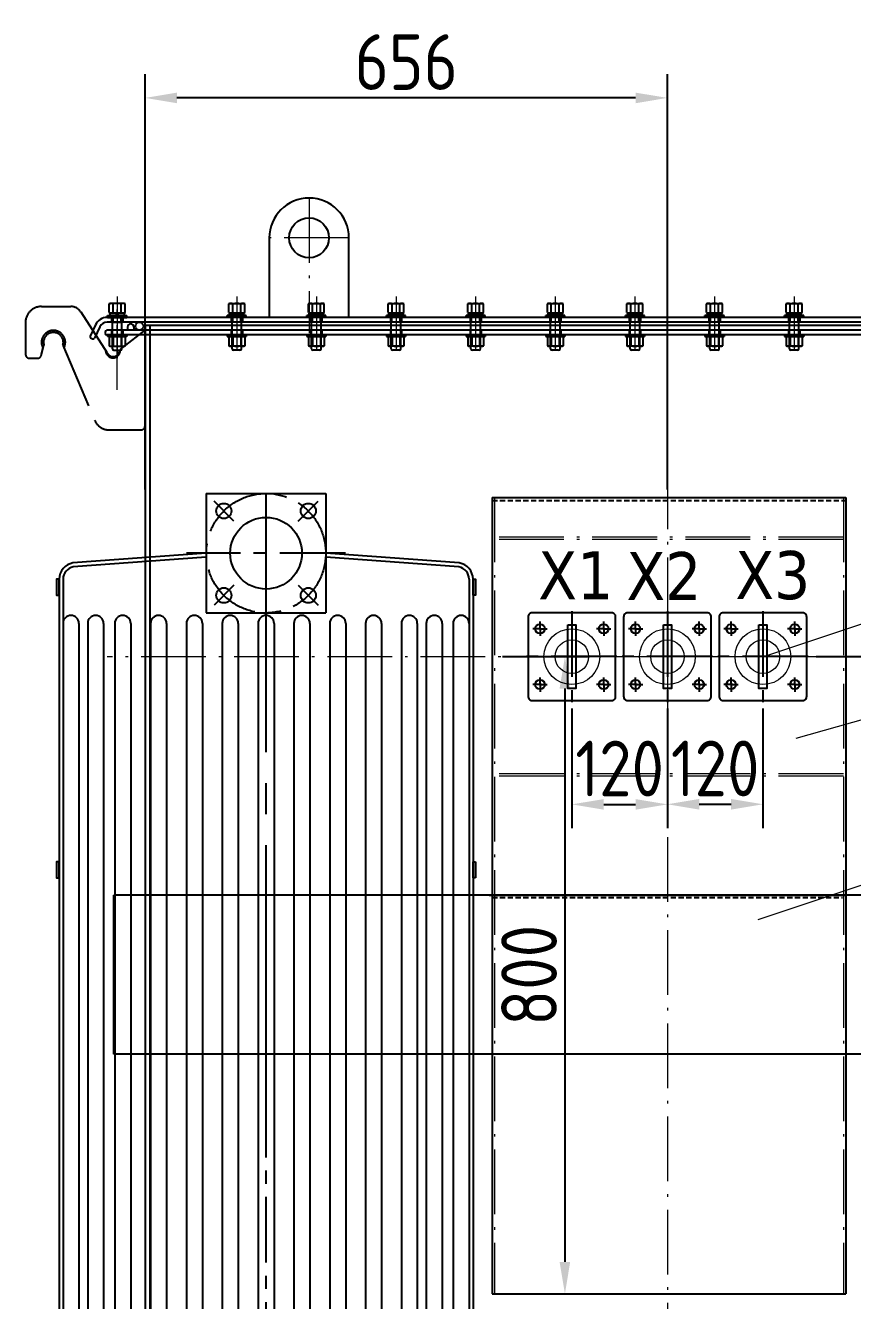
# Model space of a CAD drawing. Header units: millimetres. Extents: x 58520 to 122350, y -311274 to -166540.
# Drawn here: x 63414 to 64453, y -171410 to -169809 of the extents above; entities that cross this region are included whole.
import ezdxf

# ---------------------------------------------------------------- set-up
doc = ezdxf.new("R2010")
doc.units = ezdxf.units.MM
doc.header["$LTSCALE"] = 13
for name, pattern in [('4 点画线', [9, 6.25, -1.25, 0.25, -1.25]), ('ACAD_ISO03W100', [1.18, 0.47, -0.71]), ('AM_ISO08W050x2', [9, 6, -0.75, 1.5, -0.75]), ('CENTER', [50.8, 31.75, -6.35, 6.35, -6.35]), ('CENTERX2', [101.6, 63.5, -12.7, 12.7, -12.7]), ('DASHED', [0.75, 0.5, -0.25]), ('EB_DASHDOT', [39, 30, -3, 3, -3]), ('HIDDEN', [9.525, 6.35, -3.175])]:
    doc.linetypes.add(name, pattern=pattern)
doc.layers.get('0').update_dxf_attribs({"color": 1, "linetype": 'CENTER'})
for name, color, linetype in [('1', 4, 'Continuous'), ('2', 3, 'Continuous'), ('4虚线层', 6, 'DASHED'), ('粗实线', 4, 'Continuous'), ('虚线', 6, 'HIDDEN')]:
    doc.layers.add(name, color=color, linetype=linetype)
for name, color, linetype, lineweight in [('2细实线', 3, 'Continuous', 20), ('AM_7', 1, 'CENTERX2', 25), ('CAXA1', 1, 'EB_DASHDOT', 25), ('标注、文本', 3, 'Continuous', 25), ('铁心', 3, 'Continuous', 0)]:
    doc.layers.add(name, color=color, linetype=linetype, lineweight=lineweight)
doc.styles.get("Standard").update_dxf_attribs({"font": 'gbenor.shx', "bigfont": 'gbcbig.shx'})
doc.styles.add('Tahoma_txtstyle_30.40_0_0', font='tahoma.ttf')
doc.dimstyles.new('1-15', dxfattribs={"dimscale": 20, "dimtxt": 3.5, "dimasz": 2, "dimexe": 1.5, "dimexo": 0.5, "dimgap": 0.5, "dimtad": 1, "dimtoh": 1, "dimdec": 1, "dimdsep": 46, "dimtxsty": 'Standard', "dimcen": 2.5, "dimclrd": 3, "dimclre": 3, "dimclrt": 3, "dimadec": 0, "dimazin": 2, "dimtfac": 1, "dimtdec": 1, "dimtmove": 0, "dimatfit": 2, "dimfxl": 1, "dimarcsym": 0})

# ---------------------------------------------------------------- blocks, each defined once
blk = doc.blocks.new('1.03')
at = {"layer": '虚线'}
for p, q in [((3421.9, 19104.7), (3458.8, 19104.7)), ((3471.4, 19097.9), (3504.7, 19046.4)), ((3401.9, 19084.7), (3402, 19044.7)), ((3524, 19053.4), (3552.1, 19075)), ((3422, 19044.7), (3425, 19056.2)), ((3449, 19056.2), (3488.7, 18962)), ((3407, 19039.7), (3417, 19039.7)), ((3507.1, 18949.8), (3547.1, 18949.8))]:
    blk.add_line(p, q, dxfattribs=at)
for centre, radius, start, end in [((3421.9, 19084.7), 20, 90.054, 180.054), ((3458.8, 19089.7), 15, 32.9123, 90.054), ((3437, 19059.7), 15, 333.1721, 209.7607), ((3437, 19059.7), 12.5, 343.7938, 196.2874), ((3407, 19044.7), 5, 180.054, 270.054), ((3417, 19044.7), 5, 270.054, 0.054), ((3511.8, 19049.5), 9.24, 178.4593, 1.6487), ((3512, 19049.8), 8, 206.5132, 332.3392), ((3529, 19044.8), 10, 120.0506, 172.7033), ((3507.1, 18969.8), 20, 202.8444, 270.054), ((3547.1, 18954.8), 5, 270.054, 0.054)]:
    blk.add_arc(centre, radius, start, end, dxfattribs=at)
blk = doc.blocks.new('A$C4C322069')
at = {"layer": '1', "color": 1, "linetype": 'CENTERX2', "lineweight": -3, "ltscale": 0.1}
for p, q in [((56.8, 114.3), (56.8, 0)), ((113.5, 57.2), (0, 57.2))]:
    blk.add_line(p, q, dxfattribs=at)
at = {"layer": '2细实线', "ltscale": 2}
for radius in [35, 21]:
    blk.add_circle((56.8, 57.2), radius, dxfattribs=at)
at = {"layer": 'AM_7', "linetype": 'AM_ISO08W050x2', "ltscale": 5}
for p, q in [((16.8, 92.2), (16.8, 101.2)), ((96.8, 92.2), (96.8, 101.2)), ((16.8, 92.2), (7.8, 92.2)), ((16.8, 92.2), (25.8, 92.2)), ((16.8, 92.2), (16.8, 83.2)), ((96.8, 92.2), (87.8, 92.2)), ((96.8, 92.2), (96.8, 83.2)), ((96.8, 92.2), (105.8, 92.2)), ((16.8, 22.2), (7.8, 22.2)), ((18.8, 22.2), (9.8, 22.2)), ((16.8, 22.2), (16.8, 31.2)), ((16.8, 22.2), (25.8, 22.2)), ((16.8, 22.2), (16.8, 13.2)), ((96.8, 22.2), (87.8, 22.2)), ((96.8, 22.2), (96.8, 31.2)), ((96.8, 22.2), (105.8, 22.2)), ((96.8, 22.2), (96.8, 13.2))]:
    blk.add_line(p, q, dxfattribs=at)
at = {"layer": '标注、文本'}
blk.add_lwpolyline([(51.8, 97.2), (61.8, 97.2), (61.8, 17.2), (51.8, 17.2)], close=True, dxfattribs=at)
at = {"layer": '粗实线', "ltscale": 5}
blk.add_lwpolyline([(6.8, 2.2), (106.8, 2.2, 0.414214), (111.8, 7.2), (111.8, 107.2, 0.414214), (106.8, 112.2), (6.8, 112.2, 0.414214), (1.8, 107.2), (1.8, 7.2, 0.414214)], format="xyb", close=True, dxfattribs=at)
for centre in [(16.8, 92.2), (96.8, 92.2), (16.8, 22.2), (96.8, 22.2)]:
    blk.add_circle(centre, 6, dxfattribs=at)
blk = doc.blocks.new('1255215')
for p, q in [((88461.6, -164098.2), (88436.6, -164073.2)), ((88542.3, -164098.2), (88567.3, -164073.2)), ((88461.6, -164178.9), (88436.6, -164203.9)), ((88542.3, -164178.9), (88567.3, -164203.9)), ((88461.6, -165298.2), (88436.6, -165273.2)), ((88542.3, -165298.2), (88567.3, -165273.2)), ((88461.6, -165378.9), (88436.6, -165403.9)), ((88542.3, -165378.9), (88567.3, -165403.9))]:
    blk.add_line(p, q)
at = {"layer": '1'}
for p, q in [((88426.9, -164063.6), (88576.9, -164063.6)), ((88426.9, -164063.6), (88426.9, -164213.6)), ((88576.9, -164063.6), (88576.9, -164213.6)), ((88426.9, -164138.6), (88259.3, -164150.7)), ((88426.9, -164143.6), (88259.8, -164155.7)), ((88744.6, -164150.7), (88576.9, -164138.6)), ((88744.1, -164155.7), (88576.9, -164143.6)), ((88241.9, -164171.1), (88241.9, -164895.4)), ((88246.9, -164171.1), (88246.9, -164895.4)), ((88756.9, -164171.1), (88756.9, -164895.4)), ((88756.9, -164171.1), (88756.9, -164895.4)), ((88761.9, -164171.1), (88761.9, -164895.4)), ((88426.9, -164213.6), (88576.9, -164213.6)), ((88266.9, -164226.7), (88266.9, -164895.4)), ((88277.9, -164226.7), (88277.9, -164895.4)), ((88297.9, -164226.7), (88297.9, -164895.4)), ((88311.9, -164226.7), (88311.9, -164895.4)), ((88331.9, -164226.7), (88331.9, -164895.4)), ((88356.9, -164226.7), (88356.9, -164895.4)), ((88376.9, -164226.7), (88376.9, -164895.4)), ((88401.9, -164226.7), (88401.9, -164895.4)), ((88421.9, -164226.7), (88421.9, -164895.4)), ((88446.9, -164226.7), (88446.9, -164895.4)), ((88466.9, -164226.7), (88466.9, -164895.4)), ((88491.9, -164226.7), (88491.9, -164895.4)), ((88511.9, -164226.7), (88511.9, -164895.4)), ((88536.9, -164226.7), (88536.9, -164895.4)), ((88556.9, -164226.7), (88556.9, -164895.4)), ((88581.9, -164226.7), (88581.9, -164895.4)), ((88601.9, -164226.7), (88601.9, -164895.4)), ((88626.9, -164226.7), (88626.9, -164895.4)), ((88646.9, -164226.7), (88646.9, -164895.4)), ((88671.9, -164226.7), (88671.9, -164895.4)), ((88691.9, -164226.7), (88691.9, -164895.4)), ((88703.2, -164226.7), (88703.2, -164895.4)), ((88723.2, -164226.7), (88723.2, -164895.4)), ((88736.9, -164226.7), (88736.9, -164895.4)), ((88736.9, -164226.7), (88736.9, -164895.4)), ((88761.9, -164526.2), (88764.9, -164526.2)), ((88761.9, -164546.2), (88761.9, -164526.2)), ((88764.9, -164526.2), (88764.9, -164546.2)), ((88764.9, -164546.2), (88761.9, -164546.2)), ((88241.9, -164895.4), (88241.9, -165306)), ((88246.9, -164895.4), (88246.9, -165306)), ((88266.9, -164895.4), (88266.9, -165250.5)), ((88277.9, -164895.4), (88277.9, -165250.5)), ((88297.9, -164895.4), (88297.9, -165250.5)), ((88311.9, -164895.4), (88311.9, -165250.5)), ((88331.9, -164895.4), (88331.9, -165250.5)), ((88356.9, -164895.4), (88356.9, -165250.5)), ((88376.9, -164895.4), (88376.9, -165250.5)), ((88401.9, -164895.4), (88401.9, -165250.5)), ((88421.9, -164895.4), (88421.9, -165250.5)), ((88446.9, -164895.4), (88446.9, -165250.5)), ((88466.9, -164895.4), (88466.9, -165250.5)), ((88491.9, -164895.4), (88491.9, -165250.5)), ((88511.9, -164895.4), (88511.9, -165250.5)), ((88536.9, -164895.4), (88536.9, -165250.5)), ((88556.9, -164895.4), (88556.9, -165250.5)), ((88581.9, -164895.4), (88581.9, -165250.5)), ((88601.9, -164895.4), (88601.9, -165250.5)), ((88626.9, -164895.4), (88626.9, -165250.5)), ((88646.9, -164895.4), (88646.9, -165250.5)), ((88671.9, -164895.4), (88671.9, -165250.5)), ((88691.9, -164895.4), (88691.9, -165250.5)), ((88703.2, -164895.4), (88703.2, -165250.5)), ((88723.2, -164895.4), (88723.2, -165250.5)), ((88736.9, -164895.4), (88736.9, -165250.5)), ((88736.9, -164895.4), (88736.9, -165250.5)), ((88756.9, -164895.4), (88756.9, -165306)), ((88756.9, -164895.4), (88756.9, -165306)), ((88761.9, -164895.4), (88761.9, -165306)), ((88426.9, -165263.6), (88576.9, -165263.6)), ((88426.9, -165263.6), (88426.9, -165413.6)), ((88576.9, -165263.6), (88576.9, -165413.6)), ((88258.2, -165326.3), (88426.9, -165338.6)), ((88259, -165321.3), (88426.9, -165333.5)), ((88744.9, -165321.3), (88576.9, -165333.5)), ((88745.7, -165326.3), (88576.9, -165338.6)), ((88426.9, -165413.6), (88576.9, -165413.6)), ((88491.9, -165413.6), (88491.9, -165437.6)), ((88511.9, -165413.6), (88511.9, -165437.6))]:
    blk.add_line(p, q, dxfattribs=at)
at = {"layer": '1', "color": 1, "linetype": 'CENTERX2', "lineweight": -3, "ltscale": 0.1}
for p, q in [((88601.8, -164138.6), (88402.1, -164138.6)), ((88501.9, -165293.6), (88501.9, -164895.4)), ((88501.9, -165453.9), (88501.9, -165247.1)), ((88406.9, -165338.6), (88597, -165338.6))]:
    blk.add_line(p, q, dxfattribs=at)
at = {"layer": '1'}
for points in [[(88241.9, -164171.1), (88238.9, -164171.1), (88238.9, -164191.1), (88241.9, -164191.1)], [(88761.9, -164171.1), (88764.9, -164171.1), (88764.9, -164191.1), (88761.9, -164191.1)], [(88241.9, -164526.2), (88238.9, -164526.2), (88238.9, -164546.2), (88241.9, -164546.2)], [(88241.9, -165306), (88238.9, -165306), (88238.9, -165286), (88241.9, -165286)], [(88761.9, -165306), (88764.9, -165306), (88764.9, -165286), (88761.9, -165286)]]:
    blk.add_lwpolyline(points, close=True, dxfattribs=at)
at = {"layer": '1', "color": 1, "linetype": 'CENTERX2', "lineweight": -3, "ltscale": 0.1}
for centre in [(88501.9, -164138.6), (88501.9, -165338.6)]:
    blk.add_circle(centre, 75, dxfattribs=at)
at = {"layer": '1'}
for centre, radius in [((88448.9, -164085.5), 9.5), ((88555, -164085.5), 9.5), ((88501.9, -164138.6), 45), ((88448.9, -164191.6), 9.5), ((88555, -164191.6), 9.5), ((88448.9, -165285.5), 9.5), ((88555, -165285.5), 9.5), ((88501.9, -165338.6), 45), ((88448.9, -165391.6), 9.5), ((88555, -165391.6), 9.5)]:
    blk.add_circle(centre, radius, dxfattribs=at)
for centre, radius, start, end in [((88263.1, -164171.6), 21.1, 100.2226, 178.8366), ((88740.8, -164171.6), 21.1, 1.1634, 79.7774), ((88263.1, -164171.6), 16.2, 101.8342, 178.417), ((88740.8, -164171.6), 16.2, 1.583, 78.1658), ((88256.9, -164226.7), 10, 0, 180), ((88287.9, -164226.7), 10, 0, 180), ((88321.9, -164226.7), 10, 0, 180), ((88366.9, -164226.7), 10, 0, 180), ((88411.9, -164226.7), 10, 0, 180), ((88456.9, -164226.7), 10, 0, 180), ((88501.9, -164226.7), 10, 0, 180), ((88546.9, -164226.7), 10, 0, 180), ((88591.9, -164226.7), 10, 0, 180), ((88636.9, -164226.7), 10, 0, 180), ((88681.9, -164226.7), 10, 0, 180), ((88713.2, -164226.7), 10, 0, 180), ((88746.9, -164226.7), 10, 0, 180), ((88746.9, -164226.7), 10, 0, 180), ((88256.9, -165250.5), 10, 180, 0), ((88287.9, -165250.5), 10, 180, 0), ((88321.9, -165250.5), 10, 180, 0), ((88366.9, -165250.5), 10, 180, 0), ((88411.9, -165250.5), 10, 180, 0), ((88456.9, -165250.5), 10, 180, 0), ((88501.9, -165250.5), 10, 180, 0), ((88546.9, -165250.5), 10, 180, 0), ((88591.9, -165250.5), 10, 180, 0), ((88636.9, -165250.5), 10, 180, 0), ((88681.9, -165250.5), 10, 180, 0), ((88713.2, -165250.5), 10, 180, 0), ((88746.9, -165250.5), 10, 180, 0), ((88746.9, -165250.5), 10, 180, 0), ((88263.5, -165305.4), 21.5, 181.5234, 255.7496), ((88263.5, -165305.4), 16.5, 181.9696, 254.513), ((88740.4, -165305.4), 16.5, 285.487, 358.0304), ((88740.4, -165305.4), 21.5, 284.2504, 358.4766), ((88501.9, -165437.6), 10, 180, 0)]:
    blk.add_arc(centre, radius, start, end, dxfattribs=at)
at = {"layer": 'CAXA1', "color": 1}
blk.add_line((88501.9, -164895.4), (88501.9, -164063.6), dxfattribs=at)
blk = doc.blocks.new('*D733')
at = {"layer": 'Defpoints', "color": 0, "transparency": 16777216}
for p in [(63564.6, -169899.8), (63564.6, -170401.5), (64220.6, -170401.5)]:
    blk.add_point(p, dxfattribs=at)
at = {"layer": '标注、文本', "color": 3, "lineweight": -2, "transparency": 16777216}
for p, q in [((63564.6, -170391.5), (63564.6, -169869.8)), ((64220.6, -170391.5), (64220.6, -169869.8)), ((64180.6, -169899.8), (63604.6, -169899.8))]:
    blk.add_line(p, q, dxfattribs=at)
at = {"layer": '标注、文本', "color": 3, "transparency": 16777216}
for points in [[(63604.6, -169893.2), (63604.6, -169906.5), (63564.6, -169899.8)], [(64180.6, -169893.2), (64180.6, -169906.5), (64220.6, -169899.8)]]:
    blk.add_solid(points, dxfattribs=at)
at = {"layer": '标注、文本', "color": 3, "transparency": 16777216, "insert": (63892.6, -169854.8), "char_height": 70, "attachment_point": 5}
blk.add_mtext('656', dxfattribs=at)
blk = doc.blocks.new('*D734')
at = {"layer": 'Defpoints', "color": 0, "transparency": 16777216}
for p in [(64100.6, -170656.5), (64220.6, -170656.5), (64220.6, -170787)]:
    blk.add_point(p, dxfattribs=at)
at = {"layer": '标注、文本', "color": 3, "lineweight": -2, "transparency": 16777216}
for p, q in [((64100.6, -170666.5), (64100.6, -170817)), ((64220.6, -170666.5), (64220.6, -170817)), ((64140.6, -170787), (64180.6, -170787))]:
    blk.add_line(p, q, dxfattribs=at)
at = {"layer": '标注、文本', "color": 3, "transparency": 16777216}
for points in [[(64140.6, -170780.4), (64140.6, -170793.7), (64100.6, -170787)], [(64180.6, -170780.4), (64180.6, -170793.7), (64220.6, -170787)]]:
    blk.add_solid(points, dxfattribs=at)
at = {"layer": '标注、文本', "color": 3, "transparency": 16777216, "insert": (64160.6, -170742), "char_height": 70, "attachment_point": 5}
blk.add_mtext('120', dxfattribs=at)
blk = doc.blocks.new('*D735')
at = {"layer": 'Defpoints', "color": 0, "transparency": 16777216}
for p in [(64220.6, -170658.7), (64340.6, -170656.5), (64340.6, -170786.9)]:
    blk.add_point(p, dxfattribs=at)
at = {"layer": '标注、文本', "color": 3, "lineweight": -2, "transparency": 16777216}
for p, q in [((64220.6, -170668.7), (64220.6, -170816.9)), ((64340.6, -170666.5), (64340.6, -170816.9)), ((64260.6, -170786.9), (64300.6, -170786.9))]:
    blk.add_line(p, q, dxfattribs=at)
at = {"layer": '标注、文本', "color": 3, "transparency": 16777216}
for points in [[(64260.6, -170780.2), (64260.6, -170793.6), (64220.6, -170786.9)], [(64300.6, -170780.2), (64300.6, -170793.6), (64340.6, -170786.9)]]:
    blk.add_solid(points, dxfattribs=at)
at = {"layer": '标注、文本', "color": 3, "transparency": 16777216, "insert": (64280.6, -170741.9), "char_height": 70, "attachment_point": 5}
blk.add_mtext('120', dxfattribs=at)
blk = doc.blocks.new('*D736')
at = {"layer": 'Defpoints', "color": 0, "transparency": 16777216}
for p in [(64397.3, -170601.5), (64397.3, -171933.5), (65178.5, -171933.5)]:
    blk.add_point(p, dxfattribs=at)
at = {"layer": '标注、文本', "color": 3, "lineweight": -2, "transparency": 16777216}
for p, q in [((64407.3, -170601.5), (65208.5, -170601.5)), ((65178.5, -170641.5), (65178.5, -171893.5)), ((64407.3, -171933.5), (65208.5, -171933.5))]:
    blk.add_line(p, q, dxfattribs=at)
at = {"layer": '标注、文本', "color": 3, "transparency": 16777216}
for points in [[(65171.8, -170641.5), (65185.2, -170641.5), (65178.5, -170601.5)], [(65171.8, -171893.5), (65185.2, -171893.5), (65178.5, -171933.5)]]:
    blk.add_solid(points, dxfattribs=at)
at = {"layer": '标注、文本', "color": 3, "transparency": 16777216, "insert": (65133.5, -171267.5), "char_height": 70, "attachment_point": 5, "rotation": 90}
blk.add_mtext('1332', dxfattribs=at)
blk = doc.blocks.new('*D737')
at = {"layer": 'Defpoints', "color": 0, "transparency": 16777216}
for p in [(64003.6, -170601.5), (64003.6, -171401.6), (64091.9, -171401.6)]:
    blk.add_point(p, dxfattribs=at)
at = {"layer": '标注、文本', "color": 3, "lineweight": -2, "transparency": 16777216}
for p, q in [((64013.6, -170601.5), (64121.9, -170601.5)), ((64091.9, -170641.5), (64091.9, -171361.6)), ((64013.6, -171401.6), (64121.9, -171401.6))]:
    blk.add_line(p, q, dxfattribs=at)
at = {"layer": '标注、文本', "color": 3, "transparency": 16777216}
for points in [[(64085.2, -170641.5), (64098.5, -170641.5), (64091.9, -170601.5)], [(64085.2, -171361.6), (64098.5, -171361.6), (64091.9, -171401.6)]]:
    blk.add_solid(points, dxfattribs=at)
at = {"layer": '标注、文本', "color": 3, "transparency": 16777216, "insert": (64046.9, -171001.6), "char_height": 70, "attachment_point": 5, "rotation": 90}
blk.add_mtext('800', dxfattribs=at)

msp = doc.modelspace()

# ---------------------------------------------------------------- linework, layer by layer
at = {"layer": '1'}
for p, q in [((63720.56, -170075.54), (63720.56, -170175.54)), ((63820.56, -170175.54), (63820.56, -170075.54)), ((63519.64, -170158.61), (63520.97, -170157.84)), ((63519.64, -170169.28), (63519.64, -170158.61)), ((63519.64, -170169.28), (63520.97, -170170.04)), ((63520.56, -170173.04), (63520.56, -170170.04)), ((63520.56, -170170.04), (63538.56, -170170.04)), ((63538.16, -170157.84), (63520.97, -170157.84)), ((63538.16, -170170.04), (63520.97, -170170.04)), ((63524.6, -170169.28), (63524.6, -170158.61)), ((63529.56, -170173.04), (63527.86, -170170.04)), ((63531.26, -170173.04), (63529.56, -170170.04)), ((63534.53, -170169.28), (63534.53, -170158.61)), ((63539.49, -170158.61), (63538.16, -170157.84)), ((63539.49, -170169.28), (63538.16, -170170.04)), ((63538.56, -170173.04), (63538.56, -170170.04)), ((63539.49, -170169.28), (63539.49, -170158.61)), ((63669.84, -170158.61), (63671.17, -170157.84)), ((63669.84, -170169.28), (63669.84, -170158.61)), ((63669.84, -170169.28), (63671.17, -170170.04)), ((63670.76, -170173.04), (63670.76, -170170.04)), ((63688.76, -170170.04), (63670.76, -170170.04)), ((63671.17, -170157.84), (63688.36, -170157.84)), ((63671.17, -170170.04), (63688.36, -170170.04)), ((63674.8, -170169.28), (63674.8, -170158.61)), ((63678.06, -170173.04), (63679.76, -170170.04)), ((63679.76, -170173.04), (63681.46, -170170.04)), ((63684.73, -170169.28), (63684.73, -170158.61)), ((63689.69, -170158.61), (63688.36, -170157.84)), ((63689.69, -170169.28), (63688.36, -170170.04)), ((63688.76, -170173.04), (63688.76, -170170.04)), ((63689.69, -170169.28), (63689.69, -170158.61)), ((63769.84, -170158.61), (63771.17, -170157.84)), ((63769.84, -170169.28), (63769.84, -170158.61)), ((63769.84, -170169.28), (63771.17, -170170.04)), ((63770.76, -170173.04), (63770.76, -170170.04)), ((63788.76, -170170.04), (63770.76, -170170.04)), ((63771.17, -170157.84), (63788.36, -170157.84)), ((63771.17, -170170.04), (63788.36, -170170.04)), ((63774.8, -170169.28), (63774.8, -170158.61)), ((63778.06, -170173.04), (63779.76, -170170.04)), ((63779.76, -170173.04), (63781.46, -170170.04)), ((63784.73, -170169.28), (63784.73, -170158.61)), ((63789.69, -170158.61), (63788.36, -170157.84)), ((63789.69, -170169.28), (63788.36, -170170.04)), ((63788.76, -170173.04), (63788.76, -170170.04)), ((63789.69, -170169.28), (63789.69, -170158.61)), ((63869.84, -170158.61), (63871.17, -170157.84)), ((63869.84, -170169.28), (63869.84, -170158.61)), ((63869.84, -170169.28), (63871.17, -170170.04)), ((63870.76, -170173.04), (63870.76, -170170.04)), ((63888.76, -170170.04), (63870.76, -170170.04)), ((63871.17, -170157.84), (63888.36, -170157.84)), ((63871.17, -170170.04), (63888.36, -170170.04)), ((63874.8, -170169.28), (63874.8, -170158.61)), ((63878.06, -170173.04), (63879.76, -170170.04)), ((63879.76, -170173.04), (63881.46, -170170.04)), ((63884.73, -170169.28), (63884.73, -170158.61)), ((63889.69, -170158.61), (63888.36, -170157.84)), ((63889.69, -170169.28), (63888.36, -170170.04)), ((63888.76, -170173.04), (63888.76, -170170.04)), ((63889.69, -170169.28), (63889.69, -170158.61)), ((63969.84, -170158.61), (63971.17, -170157.84)), ((63969.84, -170169.28), (63969.84, -170158.61)), ((63969.84, -170169.28), (63971.17, -170170.04)), ((63970.76, -170173.04), (63970.76, -170170.04)), ((63988.76, -170170.04), (63970.76, -170170.04)), ((63971.17, -170157.84), (63988.36, -170157.84)), ((63971.17, -170170.04), (63988.36, -170170.04)), ((63974.8, -170169.28), (63974.8, -170158.61)), ((63978.06, -170173.04), (63979.76, -170170.04)), ((63979.76, -170173.04), (63981.46, -170170.04)), ((63984.73, -170169.28), (63984.73, -170158.61)), ((63989.69, -170158.61), (63988.36, -170157.84)), ((63989.69, -170169.28), (63988.36, -170170.04)), ((63988.76, -170173.04), (63988.76, -170170.04)), ((63989.69, -170169.28), (63989.69, -170158.61)), ((64069.84, -170158.61), (64071.17, -170157.84)), ((64069.84, -170169.28), (64069.84, -170158.61)), ((64069.84, -170169.28), (64071.17, -170170.04)), ((64070.76, -170173.04), (64070.76, -170170.04)), ((64088.76, -170170.04), (64070.76, -170170.04)), ((64071.17, -170157.84), (64088.36, -170157.84)), ((64071.17, -170170.04), (64088.36, -170170.04)), ((64074.8, -170169.28), (64074.8, -170158.61)), ((64078.06, -170173.04), (64079.76, -170170.04)), ((64079.76, -170173.04), (64081.46, -170170.04)), ((64084.73, -170169.28), (64084.73, -170158.61)), ((64089.69, -170158.61), (64088.36, -170157.84)), ((64089.69, -170169.28), (64088.36, -170170.04)), ((64088.76, -170173.04), (64088.76, -170170.04)), ((64089.69, -170169.28), (64089.69, -170158.61)), ((64169.84, -170158.61), (64171.17, -170157.84)), ((64169.84, -170169.28), (64169.84, -170158.61)), ((64169.84, -170169.28), (64171.17, -170170.04)), ((64170.76, -170173.04), (64170.76, -170170.04)), ((64188.76, -170170.04), (64170.76, -170170.04)), ((64171.17, -170157.84), (64188.36, -170157.84)), ((64171.17, -170170.04), (64188.36, -170170.04)), ((64174.8, -170169.28), (64174.8, -170158.61)), ((64178.06, -170173.04), (64179.76, -170170.04)), ((64179.76, -170173.04), (64181.46, -170170.04)), ((64184.73, -170169.28), (64184.73, -170158.61)), ((64189.69, -170158.61), (64188.36, -170157.84)), ((64189.69, -170169.28), (64188.36, -170170.04)), ((64188.76, -170173.04), (64188.76, -170170.04)), ((64189.69, -170169.28), (64189.69, -170158.61)), ((64269.84, -170158.61), (64271.17, -170157.84)), ((64269.84, -170169.28), (64269.84, -170158.61)), ((64269.84, -170169.28), (64271.17, -170170.04)), ((64270.76, -170173.04), (64270.76, -170170.04)), ((64288.76, -170170.04), (64270.76, -170170.04)), ((64271.17, -170157.84), (64288.36, -170157.84)), ((64271.17, -170170.04), (64288.36, -170170.04)), ((64274.8, -170169.28), (64274.8, -170158.61)), ((64278.06, -170173.04), (64279.76, -170170.04)), ((64279.76, -170173.04), (64281.46, -170170.04)), ((64284.73, -170169.28), (64284.73, -170158.61)), ((64289.69, -170158.61), (64288.36, -170157.84)), ((64289.69, -170169.28), (64288.36, -170170.04)), ((64288.76, -170173.04), (64288.76, -170170.04)), ((64289.69, -170169.28), (64289.69, -170158.61)), ((64369.84, -170158.61), (64371.17, -170157.84)), ((64369.84, -170169.28), (64369.84, -170158.61)), ((64369.84, -170169.28), (64371.17, -170170.04)), ((64370.76, -170173.04), (64370.76, -170170.04)), ((64388.76, -170170.04), (64370.76, -170170.04)), ((64371.17, -170157.84), (64388.36, -170157.84)), ((64371.17, -170170.04), (64388.36, -170170.04)), ((64374.8, -170169.28), (64374.8, -170158.61)), ((64378.06, -170173.04), (64379.76, -170170.04)), ((64379.76, -170173.04), (64381.46, -170170.04)), ((64384.73, -170169.28), (64384.73, -170158.61)), ((64389.69, -170158.61), (64388.36, -170157.84)), ((64389.69, -170169.28), (64388.36, -170170.04)), ((64388.76, -170173.04), (64388.76, -170170.04)), ((64389.69, -170169.28), (64389.69, -170158.61)), ((63502.43, -170184.78), (63495.83, -170198.95)), ((63507.87, -170187.32), (63501.27, -170201.48)), ((64927.79, -170175.54), (63516.93, -170175.54)), ((64927.79, -170181.54), (63516.93, -170181.54)), ((63517.56, -170175.54), (63517.56, -170173.04)), ((63517.56, -170173.04), (63541.56, -170173.04)), ((63517.56, -170175.54), (63541.56, -170175.54)), ((63520.56, -170173.04), (63538.56, -170173.04)), ((63523.56, -170181.54), (63523.56, -170175.54)), ((63523.56, -170181.54), (63535.56, -170181.54)), ((63523.56, -170214.74), (63523.56, -170181.54)), ((63535.56, -170181.54), (63535.56, -170175.54)), ((63535.56, -170214.74), (63535.56, -170181.54)), ((63541.56, -170175.54), (63541.56, -170173.04)), ((63564.56, -170185.54), (63564.56, -171821.54)), ((64876.56, -170185.54), (63564.56, -170185.54)), ((63570.56, -170185.54), (63570.56, -171821.54)), ((63667.76, -170175.54), (63667.76, -170173.04)), ((63691.76, -170173.04), (63667.76, -170173.04)), ((63691.76, -170175.54), (63667.76, -170175.54)), ((63688.76, -170173.04), (63670.76, -170173.04)), ((63673.76, -170181.54), (63673.76, -170175.54)), ((63685.76, -170181.54), (63673.76, -170181.54)), ((63673.76, -170214.74), (63673.76, -170181.54)), ((63685.76, -170181.54), (63685.76, -170175.54)), ((63685.76, -170214.74), (63685.76, -170181.54)), ((63691.76, -170175.54), (63691.76, -170173.04)), ((63767.76, -170175.54), (63767.76, -170173.04)), ((63791.76, -170173.04), (63767.76, -170173.04)), ((63791.76, -170175.54), (63767.76, -170175.54)), ((63788.76, -170173.04), (63770.76, -170173.04)), ((63773.76, -170181.54), (63773.76, -170175.54)), ((63785.76, -170181.54), (63773.76, -170181.54)), ((63773.76, -170214.74), (63773.76, -170181.54)), ((63785.76, -170181.54), (63785.76, -170175.54)), ((63785.76, -170214.74), (63785.76, -170181.54)), ((63791.76, -170175.54), (63791.76, -170173.04)), ((63867.76, -170175.54), (63867.76, -170173.04)), ((63891.76, -170173.04), (63867.76, -170173.04)), ((63891.76, -170175.54), (63867.76, -170175.54)), ((63888.76, -170173.04), (63870.76, -170173.04)), ((63873.76, -170181.54), (63873.76, -170175.54)), ((63885.76, -170181.54), (63873.76, -170181.54)), ((63873.76, -170214.74), (63873.76, -170181.54)), ((63885.76, -170181.54), (63885.76, -170175.54)), ((63885.76, -170214.74), (63885.76, -170181.54)), ((63891.76, -170175.54), (63891.76, -170173.04)), ((63967.76, -170175.54), (63967.76, -170173.04)), ((63991.76, -170173.04), (63967.76, -170173.04)), ((63991.76, -170175.54), (63967.76, -170175.54)), ((63988.76, -170173.04), (63970.76, -170173.04)), ((63973.76, -170181.54), (63973.76, -170175.54)), ((63985.76, -170181.54), (63973.76, -170181.54)), ((63973.76, -170214.74), (63973.76, -170181.54)), ((63985.76, -170181.54), (63985.76, -170175.54)), ((63985.76, -170214.74), (63985.76, -170181.54)), ((63991.76, -170175.54), (63991.76, -170173.04)), ((64067.76, -170175.54), (64067.76, -170173.04)), ((64091.76, -170173.04), (64067.76, -170173.04)), ((64091.76, -170175.54), (64067.76, -170175.54)), ((64088.76, -170173.04), (64070.76, -170173.04)), ((64073.76, -170181.54), (64073.76, -170175.54)), ((64085.76, -170181.54), (64073.76, -170181.54)), ((64073.76, -170214.74), (64073.76, -170181.54)), ((64085.76, -170181.54), (64085.76, -170175.54)), ((64085.76, -170214.74), (64085.76, -170181.54)), ((64091.76, -170175.54), (64091.76, -170173.04)), ((64167.76, -170175.54), (64167.76, -170173.04)), ((64191.76, -170173.04), (64167.76, -170173.04)), ((64191.76, -170175.54), (64167.76, -170175.54)), ((64188.76, -170173.04), (64170.76, -170173.04)), ((64173.76, -170181.54), (64173.76, -170175.54)), ((64185.76, -170181.54), (64173.76, -170181.54)), ((64173.76, -170214.74), (64173.76, -170181.54)), ((64185.76, -170181.54), (64185.76, -170175.54)), ((64185.76, -170214.74), (64185.76, -170181.54)), ((64191.76, -170175.54), (64191.76, -170173.04)), ((64267.76, -170175.54), (64267.76, -170173.04)), ((64291.76, -170173.04), (64267.76, -170173.04)), ((64291.76, -170175.54), (64267.76, -170175.54)), ((64288.76, -170173.04), (64270.76, -170173.04)), ((64273.76, -170181.54), (64273.76, -170175.54)), ((64285.76, -170181.54), (64273.76, -170181.54)), ((64273.76, -170214.74), (64273.76, -170181.54)), ((64285.76, -170181.54), (64285.76, -170175.54)), ((64285.76, -170214.74), (64285.76, -170181.54)), ((64291.76, -170175.54), (64291.76, -170173.04)), ((64367.76, -170175.54), (64367.76, -170173.04)), ((64391.76, -170173.04), (64367.76, -170173.04)), ((64391.76, -170175.54), (64367.76, -170175.54)), ((64388.76, -170173.04), (64370.76, -170173.04)), ((64373.76, -170181.54), (64373.76, -170175.54)), ((64385.76, -170181.54), (64373.76, -170181.54)), ((64373.76, -170214.74), (64373.76, -170181.54)), ((64385.76, -170181.54), (64385.76, -170175.54)), ((64385.76, -170214.74), (64385.76, -170181.54)), ((64391.76, -170175.54), (64391.76, -170173.04)), ((63496.79, -170201.6), (63498.61, -170202.45)), ((63514.56, -170193.54), (63514.56, -170195.54)), ((64928.16, -170191.54), (63516.56, -170191.54)), ((64928.16, -170197.54), (63516.56, -170197.54)), ((63541.56, -170197.54), (63517.56, -170197.54)), ((63517.56, -170197.54), (63517.56, -170199.54)), ((63541.56, -170199.54), (63517.56, -170199.54)), ((63519.64, -170200.31), (63520.97, -170199.54)), ((63519.64, -170200.31), (63519.64, -170210.98)), ((63520.97, -170199.54), (63538.16, -170199.54)), ((63524.6, -170200.31), (63524.6, -170210.98)), ((63534.53, -170200.31), (63534.53, -170210.98)), ((63539.49, -170200.31), (63538.16, -170199.54)), ((63539.49, -170200.31), (63539.49, -170210.98)), ((63541.56, -170197.54), (63541.56, -170199.54)), ((63667.76, -170197.54), (63691.76, -170197.54)), ((63667.76, -170197.54), (63667.76, -170199.54)), ((63667.76, -170199.54), (63691.76, -170199.54)), ((63669.84, -170200.31), (63671.17, -170199.54)), ((63669.84, -170200.31), (63669.84, -170210.98)), ((63688.36, -170199.54), (63671.17, -170199.54)), ((63674.8, -170200.31), (63674.8, -170210.98)), ((63684.73, -170200.31), (63684.73, -170210.98)), ((63689.69, -170200.31), (63688.36, -170199.54)), ((63689.69, -170200.31), (63689.69, -170210.98)), ((63691.76, -170197.54), (63691.76, -170199.54)), ((63767.76, -170197.54), (63791.76, -170197.54)), ((63767.76, -170197.54), (63767.76, -170199.54)), ((63767.76, -170199.54), (63791.76, -170199.54)), ((63769.84, -170200.31), (63771.17, -170199.54)), ((63769.84, -170200.31), (63769.84, -170210.98)), ((63788.36, -170199.54), (63771.17, -170199.54)), ((63774.8, -170200.31), (63774.8, -170210.98)), ((63784.73, -170200.31), (63784.73, -170210.98)), ((63789.69, -170200.31), (63788.36, -170199.54)), ((63789.69, -170200.31), (63789.69, -170210.98)), ((63791.76, -170197.54), (63791.76, -170199.54)), ((63867.76, -170197.54), (63891.76, -170197.54)), ((63867.76, -170197.54), (63867.76, -170199.54)), ((63867.76, -170199.54), (63891.76, -170199.54)), ((63869.84, -170200.31), (63871.17, -170199.54)), ((63869.84, -170200.31), (63869.84, -170210.98)), ((63888.36, -170199.54), (63871.17, -170199.54)), ((63874.8, -170200.31), (63874.8, -170210.98)), ((63884.73, -170200.31), (63884.73, -170210.98)), ((63889.69, -170200.31), (63888.36, -170199.54)), ((63889.69, -170200.31), (63889.69, -170210.98)), ((63891.76, -170197.54), (63891.76, -170199.54)), ((63967.76, -170197.54), (63991.76, -170197.54)), ((63967.76, -170197.54), (63967.76, -170199.54)), ((63967.76, -170199.54), (63991.76, -170199.54)), ((63969.84, -170200.31), (63971.17, -170199.54)), ((63969.84, -170200.31), (63969.84, -170210.98)), ((63988.36, -170199.54), (63971.17, -170199.54)), ((63974.8, -170200.31), (63974.8, -170210.98)), ((63984.73, -170200.31), (63984.73, -170210.98)), ((63989.69, -170200.31), (63988.36, -170199.54)), ((63989.69, -170200.31), (63989.69, -170210.98)), ((63991.76, -170197.54), (63991.76, -170199.54)), ((64067.76, -170197.54), (64091.76, -170197.54)), ((64067.76, -170197.54), (64067.76, -170199.54)), ((64067.76, -170199.54), (64091.76, -170199.54)), ((64069.84, -170200.31), (64071.17, -170199.54)), ((64069.84, -170200.31), (64069.84, -170210.98)), ((64088.36, -170199.54), (64071.17, -170199.54)), ((64074.8, -170200.31), (64074.8, -170210.98)), ((64084.73, -170200.31), (64084.73, -170210.98)), ((64089.69, -170200.31), (64088.36, -170199.54)), ((64089.69, -170200.31), (64089.69, -170210.98)), ((64091.76, -170197.54), (64091.76, -170199.54)), ((64167.76, -170197.54), (64191.76, -170197.54)), ((64167.76, -170197.54), (64167.76, -170199.54)), ((64167.76, -170199.54), (64191.76, -170199.54)), ((64169.84, -170200.31), (64171.17, -170199.54)), ((64169.84, -170200.31), (64169.84, -170210.98)), ((64188.36, -170199.54), (64171.17, -170199.54)), ((64174.8, -170200.31), (64174.8, -170210.98)), ((64184.73, -170200.31), (64184.73, -170210.98)), ((64189.69, -170200.31), (64188.36, -170199.54)), ((64189.69, -170200.31), (64189.69, -170210.98)), ((64191.76, -170197.54), (64191.76, -170199.54)), ((64267.76, -170197.54), (64291.76, -170197.54)), ((64267.76, -170197.54), (64267.76, -170199.54)), ((64267.76, -170199.54), (64291.76, -170199.54)), ((64269.84, -170200.31), (64271.17, -170199.54)), ((64269.84, -170200.31), (64269.84, -170210.98)), ((64288.36, -170199.54), (64271.17, -170199.54)), ((64274.8, -170200.31), (64274.8, -170210.98)), ((64284.73, -170200.31), (64284.73, -170210.98)), ((64289.69, -170200.31), (64288.36, -170199.54)), ((64289.69, -170200.31), (64289.69, -170210.98)), ((64291.76, -170197.54), (64291.76, -170199.54)), ((64367.76, -170197.54), (64391.76, -170197.54)), ((64367.76, -170197.54), (64367.76, -170199.54)), ((64367.76, -170199.54), (64391.76, -170199.54)), ((64369.84, -170200.31), (64371.17, -170199.54)), ((64369.84, -170200.31), (64369.84, -170210.98)), ((64388.36, -170199.54), (64371.17, -170199.54)), ((64374.8, -170200.31), (64374.8, -170210.98)), ((64384.73, -170200.31), (64384.73, -170210.98)), ((64389.69, -170200.31), (64388.36, -170199.54)), ((64389.69, -170200.31), (64389.69, -170210.98)), ((64391.76, -170197.54), (64391.76, -170199.54)), ((63519.64, -170210.98), (63520.97, -170211.74)), ((63520.97, -170211.74), (63538.16, -170211.74)), ((63525.56, -170216.74), (63533.56, -170216.74)), ((63539.49, -170210.98), (63538.16, -170211.74)), ((63669.84, -170210.98), (63671.17, -170211.74)), ((63688.36, -170211.74), (63671.17, -170211.74)), ((63683.76, -170216.74), (63675.76, -170216.74)), ((63689.69, -170210.98), (63688.36, -170211.74)), ((63769.84, -170210.98), (63771.17, -170211.74)), ((63788.36, -170211.74), (63771.17, -170211.74)), ((63783.76, -170216.74), (63775.76, -170216.74)), ((63789.69, -170210.98), (63788.36, -170211.74)), ((63869.84, -170210.98), (63871.17, -170211.74)), ((63888.36, -170211.74), (63871.17, -170211.74)), ((63883.76, -170216.74), (63875.76, -170216.74)), ((63889.69, -170210.98), (63888.36, -170211.74)), ((63969.84, -170210.98), (63971.17, -170211.74)), ((63988.36, -170211.74), (63971.17, -170211.74)), ((63983.76, -170216.74), (63975.76, -170216.74)), ((63989.69, -170210.98), (63988.36, -170211.74)), ((64069.84, -170210.98), (64071.17, -170211.74)), ((64088.36, -170211.74), (64071.17, -170211.74)), ((64083.76, -170216.74), (64075.76, -170216.74)), ((64089.69, -170210.98), (64088.36, -170211.74)), ((64169.84, -170210.98), (64171.17, -170211.74)), ((64188.36, -170211.74), (64171.17, -170211.74)), ((64183.76, -170216.74), (64175.76, -170216.74)), ((64189.69, -170210.98), (64188.36, -170211.74)), ((64269.84, -170210.98), (64271.17, -170211.74)), ((64288.36, -170211.74), (64271.17, -170211.74)), ((64283.76, -170216.74), (64275.76, -170216.74)), ((64289.69, -170210.98), (64288.36, -170211.74)), ((64369.84, -170210.98), (64371.17, -170211.74)), ((64388.36, -170211.74), (64371.17, -170211.74)), ((64383.76, -170216.74), (64375.76, -170216.74)), ((64389.69, -170210.98), (64388.36, -170211.74)), ((64000.56, -170401.54), (64444.56, -170401.54)), ((63525.56, -171100.55), (63525.56, -170901.1)), ((64915.56, -170901.1), (63525.56, -170901.1)), ((63996.56, -170901.1), (64444.56, -170901.1)), ((64915.56, -171100.55), (63525.56, -171100.55)), ((64000.56, -171401.56), (64444.56, -171401.56))]:
    msp.add_line(p, q, dxfattribs=at)
msp.add_circle((63770.56, -170075.54), 25, dxfattribs=at)
for centre, radius, start, end in [((63770.56, -170075.54), 50, 0, 180), ((63522.17, -170162.41), 4.57, 57.91444, 123.70456), ((63522.17, -170165.47), 4.57, 236.29544, 302.55875), ((63529.56, -170175.84), 18, 73.9966, 106.0034), ((63529.56, -170152.04), 18, 253.9966, 286.0034), ((63536.95, -170162.41), 4.57, 56.29544, 122.08556), ((63536.95, -170165.47), 4.57, 237.91444, 303.70456), ((63672.37, -170162.41), 4.57, 57.91444, 123.70456), ((63672.37, -170165.47), 4.57, 236.29544, 302.08556), ((63679.76, -170175.84), 18, 73.9966, 106.0034), ((63679.76, -170152.04), 18, 253.9966, 286.0034), ((63687.15, -170165.47), 4.57, 237.44125, 303.70456), ((63687.15, -170162.41), 4.57, 56.29544, 122.08556), ((63772.37, -170162.41), 4.57, 57.91444, 123.70456), ((63772.37, -170165.47), 4.57, 236.29544, 302.08556), ((63779.76, -170175.84), 18, 73.9966, 106.0034), ((63779.76, -170152.04), 18, 253.9966, 286.0034), ((63787.15, -170165.47), 4.57, 237.44125, 303.70456), ((63787.15, -170162.41), 4.57, 56.29544, 122.08556), ((63872.37, -170162.41), 4.57, 57.91444, 123.70456), ((63872.37, -170165.47), 4.57, 236.29544, 302.08556), ((63879.76, -170175.84), 18, 73.9966, 106.0034), ((63879.76, -170152.04), 18, 253.9966, 286.0034), ((63887.15, -170165.47), 4.57, 237.44125, 303.70456), ((63887.15, -170162.41), 4.57, 56.29544, 122.08556), ((63972.37, -170162.41), 4.57, 57.91444, 123.70456), ((63972.37, -170165.47), 4.57, 236.29544, 302.08556), ((63979.76, -170175.84), 18, 73.9966, 106.0034), ((63979.76, -170152.04), 18, 253.9966, 286.0034), ((63987.15, -170165.47), 4.57, 237.44125, 303.70456), ((63987.15, -170162.41), 4.57, 56.29544, 122.08556), ((64072.37, -170162.41), 4.57, 57.91444, 123.70456), ((64072.37, -170165.47), 4.57, 236.29544, 302.08556), ((64079.76, -170175.84), 18, 73.9966, 106.0034), ((64079.76, -170152.04), 18, 253.9966, 286.0034), ((64087.15, -170165.47), 4.57, 237.44125, 303.70456), ((64087.15, -170162.41), 4.57, 56.29544, 122.08556), ((64172.37, -170162.41), 4.57, 57.91444, 123.70456), ((64172.37, -170165.47), 4.57, 236.29544, 302.08556), ((64179.76, -170175.84), 18, 73.9966, 106.0034), ((64179.76, -170152.04), 18, 253.9966, 286.0034), ((64187.15, -170165.47), 4.57, 237.44125, 303.70456), ((64187.15, -170162.41), 4.57, 56.29544, 122.08556), ((64272.37, -170162.41), 4.57, 57.91444, 123.70456), ((64272.37, -170165.47), 4.57, 236.29544, 302.08556), ((64279.76, -170175.84), 18, 73.9966, 106.0034), ((64279.76, -170152.04), 18, 253.9966, 286.0034), ((64287.15, -170165.47), 4.57, 237.44125, 303.70456), ((64287.15, -170162.41), 4.57, 56.29544, 122.08556), ((64372.37, -170162.41), 4.57, 57.91444, 123.70456), ((64372.37, -170165.47), 4.57, 236.29544, 302.08556), ((64379.76, -170175.84), 18, 73.9966, 106.0034), ((64379.76, -170152.04), 18, 253.9966, 286.0034), ((64387.15, -170165.47), 4.57, 237.44125, 303.70456), ((64387.15, -170162.41), 4.57, 56.29544, 122.08556), ((63516.93, -170191.54), 16, 90, 155), ((63516.93, -170191.54), 10, 90, 155), ((63497.64, -170199.79), 2, 155, 245), ((63499.45, -170200.64), 2, 245, 335), ((63516.56, -170193.54), 2, 90, 180), ((63516.56, -170195.54), 2, 180, 270), ((63522.17, -170204.11), 4.57, 57.44125, 123.70456), ((63529.56, -170217.54), 18, 73.9966, 106.0034), ((63536.95, -170204.11), 4.57, 56.29544, 122.08556), ((63672.37, -170204.11), 4.57, 57.91444, 123.70456), ((63679.76, -170217.54), 18, 73.9966, 106.0034), ((63687.15, -170204.11), 4.57, 56.29544, 122.55875), ((63772.37, -170204.11), 4.57, 57.91444, 123.70456), ((63779.76, -170217.54), 18, 73.9966, 106.0034), ((63787.15, -170204.11), 4.57, 56.29544, 122.55875), ((63872.37, -170204.11), 4.57, 57.91444, 123.70456), ((63879.76, -170217.54), 18, 73.9966, 106.0034), ((63887.15, -170204.11), 4.57, 56.29544, 122.55875), ((63972.37, -170204.11), 4.57, 57.91444, 123.70456), ((63979.76, -170217.54), 18, 73.9966, 106.0034), ((63987.15, -170204.11), 4.57, 56.29544, 122.55875), ((64072.37, -170204.11), 4.57, 57.91444, 123.70456), ((64079.76, -170217.54), 18, 73.9966, 106.0034), ((64087.15, -170204.11), 4.57, 56.29544, 122.55875), ((64172.37, -170204.11), 4.57, 57.91444, 123.70456), ((64179.76, -170217.54), 18, 73.9966, 106.0034), ((64187.15, -170204.11), 4.57, 56.29544, 122.55875), ((64272.37, -170204.11), 4.57, 57.91444, 123.70456), ((64279.76, -170217.54), 18, 73.9966, 106.0034), ((64287.15, -170204.11), 4.57, 56.29544, 122.55875), ((64372.37, -170204.11), 4.57, 57.91444, 123.70456), ((64379.76, -170217.54), 18, 73.9966, 106.0034), ((64387.15, -170204.11), 4.57, 56.29544, 122.55875), ((63522.17, -170207.17), 4.57, 236.29544, 302.08556), ((63525.56, -170214.74), 2, 180, 270), ((63529.56, -170193.74), 18, 253.9966, 286.0034), ((63533.56, -170214.74), 2, 270, 0), ((63536.95, -170207.17), 4.57, 237.91444, 303.70456), ((63672.37, -170207.17), 4.57, 236.29544, 302.08556), ((63675.76, -170214.74), 2, 180, 270), ((63679.76, -170193.74), 18, 253.9966, 286.0034), ((63683.76, -170214.74), 2, 270, 0), ((63687.15, -170207.17), 4.57, 237.91444, 303.70456), ((63772.37, -170207.17), 4.57, 236.29544, 302.08556), ((63775.76, -170214.74), 2, 180, 270), ((63779.76, -170193.74), 18, 253.9966, 286.0034), ((63783.76, -170214.74), 2, 270, 0), ((63787.15, -170207.17), 4.57, 237.91444, 303.70456), ((63872.37, -170207.17), 4.57, 236.29544, 302.08556), ((63875.76, -170214.74), 2, 180, 270), ((63879.76, -170193.74), 18, 253.9966, 286.0034), ((63883.76, -170214.74), 2, 270, 0), ((63887.15, -170207.17), 4.57, 237.91444, 303.70456), ((63972.37, -170207.17), 4.57, 236.29544, 302.08556), ((63975.76, -170214.74), 2, 180, 270), ((63979.76, -170193.74), 18, 253.9966, 286.0034), ((63983.76, -170214.74), 2, 270, 0), ((63987.15, -170207.17), 4.57, 237.91444, 303.70456), ((64072.37, -170207.17), 4.57, 236.29544, 302.08556), ((64075.76, -170214.74), 2, 180, 270), ((64079.76, -170193.74), 18, 253.9966, 286.0034), ((64083.76, -170214.74), 2, 270, 0), ((64087.15, -170207.17), 4.57, 237.91444, 303.70456), ((64172.37, -170207.17), 4.57, 236.29544, 302.08556), ((64175.76, -170214.74), 2, 180, 270), ((64179.76, -170193.74), 18, 253.9966, 286.0034), ((64183.76, -170214.74), 2, 270, 0), ((64187.15, -170207.17), 4.57, 237.91444, 303.70456), ((64272.37, -170207.17), 4.57, 236.29544, 302.08556), ((64275.76, -170214.74), 2, 180, 270), ((64279.76, -170193.74), 18, 253.9966, 286.0034), ((64283.76, -170214.74), 2, 270, 0), ((64287.15, -170207.17), 4.57, 237.91444, 303.70456), ((64372.37, -170207.17), 4.57, 236.29544, 302.08556), ((64375.76, -170214.74), 2, 180, 270), ((64379.76, -170193.74), 18, 253.9966, 286.0034), ((64383.76, -170214.74), 2, 270, 0), ((64387.15, -170207.17), 4.57, 237.91444, 303.70456)]:
    msp.add_arc(centre, radius, start, end, dxfattribs=at)
at = {"layer": '2'}
for p, q in [((63524.46, -170181.54), (63524.46, -170175.54)), ((63534.66, -170181.54), (63534.66, -170175.54)), ((63674.66, -170181.54), (63674.66, -170175.54)), ((63684.86, -170181.54), (63684.86, -170175.54)), ((63774.66, -170181.54), (63774.66, -170175.54)), ((63784.86, -170181.54), (63784.86, -170175.54)), ((63874.66, -170181.54), (63874.66, -170175.54)), ((63884.86, -170181.54), (63884.86, -170175.54)), ((63974.66, -170181.54), (63974.66, -170175.54)), ((63984.86, -170181.54), (63984.86, -170175.54)), ((64074.66, -170181.54), (64074.66, -170175.54)), ((64084.86, -170181.54), (64084.86, -170175.54)), ((64174.66, -170181.54), (64174.66, -170175.54)), ((64184.86, -170181.54), (64184.86, -170175.54)), ((64274.66, -170181.54), (64274.66, -170175.54)), ((64284.86, -170181.54), (64284.86, -170175.54)), ((64374.66, -170181.54), (64374.66, -170175.54)), ((64384.86, -170181.54), (64384.86, -170175.54))]:
    msp.add_line(p, q, dxfattribs=at)
at = {"layer": '4虚线层'}
for p, q in [((64000.56, -170405.54), (64444.56, -170405.54)), ((64000.56, -170904.1), (64440.56, -170904.1))]:
    msp.add_line(p, q, dxfattribs=at)
at = {"layer": '标注、文本', "color": 1, "linetype": '4 点画线', "lineweight": 20}
for p, q in [((64220.56, -169893.08), (64220.56, -169892.01)), ((64220.56, -169892.01), (64220.56, -172090.62)), ((63770.56, -170025.54), (63770.56, -170195.45)), ((63820.56, -170075.54), (63720.56, -170075.54)), ((63529.56, -170266.34), (63529.56, -170149.24)), ((63529.56, -170149.36), (63529.56, -170226.8)), ((63679.76, -170149.36), (63679.76, -170216.74)), ((63779.76, -170149.36), (63779.76, -170216.74)), ((63879.76, -170149.36), (63879.76, -170216.74)), ((63979.76, -170149.36), (63979.76, -170216.74)), ((64079.76, -170149.36), (64079.76, -170216.74)), ((64179.76, -170149.36), (64179.76, -170216.74)), ((64279.76, -170149.36), (64279.76, -170216.74)), ((64379.76, -170149.36), (64379.76, -170216.74)), ((64003.56, -170401.54), (64003.56, -171401.56)), ((64441.56, -170401.54), (64441.56, -171401.56)), ((64441.56, -170451.54), (64003.56, -170451.54)), ((64441.56, -170454.54), (64003.56, -170454.54)), ((64927.79, -170601.54), (63516.93, -170601.54)), ((64441.56, -170748.54), (64003.56, -170748.54)), ((64441.56, -170751.54), (64003.56, -170751.54))]:
    msp.add_line(p, q, dxfattribs=at)
at = {"layer": '标注、文本', "color": 2, "linetype": 'ACAD_ISO03W100'}
for p, q in [((63522.56, -170175.54), (63522.56, -170181.54)), ((63536.56, -170175.54), (63536.56, -170181.54)), ((63672.76, -170175.54), (63672.76, -170181.54)), ((63686.76, -170175.54), (63686.76, -170181.54)), ((63772.76, -170175.54), (63772.76, -170181.54)), ((63786.76, -170175.54), (63786.76, -170181.54)), ((63872.76, -170175.54), (63872.76, -170181.54)), ((63886.76, -170175.54), (63886.76, -170181.54)), ((63972.76, -170175.54), (63972.76, -170181.54)), ((63986.76, -170175.54), (63986.76, -170181.54)), ((64072.76, -170175.54), (64072.76, -170181.54)), ((64086.76, -170175.54), (64086.76, -170181.54)), ((64172.76, -170175.54), (64172.76, -170181.54)), ((64186.76, -170175.54), (64186.76, -170181.54)), ((64272.76, -170175.54), (64272.76, -170181.54)), ((64286.76, -170175.54), (64286.76, -170181.54)), ((64372.76, -170175.54), (64372.76, -170181.54)), ((64386.76, -170175.54), (64386.76, -170181.54)), ((63522.56, -170191.54), (63522.56, -170197.54)), ((63536.56, -170191.54), (63536.56, -170197.54)), ((63672.76, -170191.54), (63672.76, -170197.54)), ((63686.76, -170191.54), (63686.76, -170197.54)), ((63772.76, -170191.54), (63772.76, -170197.54)), ((63786.76, -170191.54), (63786.76, -170197.54)), ((63872.76, -170191.54), (63872.76, -170197.54)), ((63886.76, -170191.54), (63886.76, -170197.54)), ((63972.76, -170191.54), (63972.76, -170197.54)), ((63986.76, -170191.54), (63986.76, -170197.54)), ((64072.76, -170191.54), (64072.76, -170197.54)), ((64086.76, -170191.54), (64086.76, -170197.54)), ((64172.76, -170191.54), (64172.76, -170197.54)), ((64186.76, -170191.54), (64186.76, -170197.54)), ((64272.76, -170191.54), (64272.76, -170197.54)), ((64286.76, -170191.54), (64286.76, -170197.54)), ((64372.76, -170191.54), (64372.76, -170197.54)), ((64386.76, -170191.54), (64386.76, -170197.54))]:
    msp.add_line(p, q, dxfattribs=at)
at = {"layer": '标注、文本'}
for p, q in [((63542.56, -170187.54), (63542.56, -170191.54)), ((63550.56, -170187.54), (63550.56, -170191.54)), ((64000.56, -170401.54), (64000.56, -171401.56)), ((64444.56, -170401.54), (64444.56, -171401.56))]:
    msp.add_line(p, q, dxfattribs=at)
msp.add_circle((63557.43, -170186.54), 5, dxfattribs=at)
msp.add_arc((63546.56, -170187.54), 4, 0, 180, dxfattribs=at)
at = {"layer": '铁心'}
for points in [[(64340.56, -170601.54), (65291.21, -170284.42), (65291.21, -170284.42)], [(64382.11, -170703.85), (65290, -170447.54), (65290, -170447.54)], [(64334.52, -170931.41), (65285.17, -170614.29), (65285.17, -170614.29)]]:
    msp.add_lwpolyline(points, dxfattribs=at)

# ---------------------------------------------------------------- block references
at = {"layer": '4虚线层', "ltscale": 3}
msp.add_blockref('1.03', (60012.47, -189266.53), dxfattribs=at)
at = {"layer": '标注、文本'}
for name, p in [('1255215', (-24785.38, -6332.99)), ('A$C4C322069', (64043.79, -170658.71)), ('A$C4C322069', (64163.79, -170658.71)), ('A$C4C322069', (64283.79, -170658.71))]:
    msp.add_blockref(name, p, dxfattribs=at)

# ---------------------------------------------------------------- texts
at = {"layer": '铁心', "style": 'Tahoma_txtstyle_30.40_0_0'}
for s, p in [('X1', (64058.29, -170529.48)), ('X2', (64169.06, -170530.53)), ('X3', (64305.81, -170529.27))]:
    msp.add_text(s, height=60.419, dxfattribs=at).set_placement(p)

# ---------------------------------------------------------------- dimensions: what is measured, and where the dimension line sits
at = {"layer": '标注、文本'}
for base, p1, p2, picture, middle in [((63564.56, -169899.82), (64220.56, -170401.54), (63564.56, -170401.54), '*D733', (63892.56, -169854.82)), ((64220.56, -170787.03), (64100.56, -170656.54), (64220.56, -170656.54), '*D734', (64160.56, -170742.03)), ((64340.56, -170786.91), (64220.56, -170658.71), (64340.56, -170656.54), '*D735', (64280.56, -170741.91))]:
    dim = msp.add_linear_dim(base=base, p1=p1, p2=p2, dimstyle='1-15', dxfattribs=at)
    dim.commit()
    dim.dimension.update_dxf_attribs({"geometry": picture, "text_midpoint": middle})
for base, p1, p2, picture, middle in [((64091.86, -171401.56), (64003.56, -170601.54), (64003.56, -171401.56), '*D737', (64046.86, -171001.55)), ((65178.48, -171933.54), (64397.33, -170601.54), (64397.33, -171933.54), '*D736', (65133.48, -171267.54))]:
    dim = msp.add_linear_dim(base=base, p1=p1, p2=p2, angle=90, dimstyle='1-15', dxfattribs=at)
    dim.commit()
    dim.dimension.update_dxf_attribs({"geometry": picture, "text_midpoint": middle})

doc.saveas('drawing.dxf')
